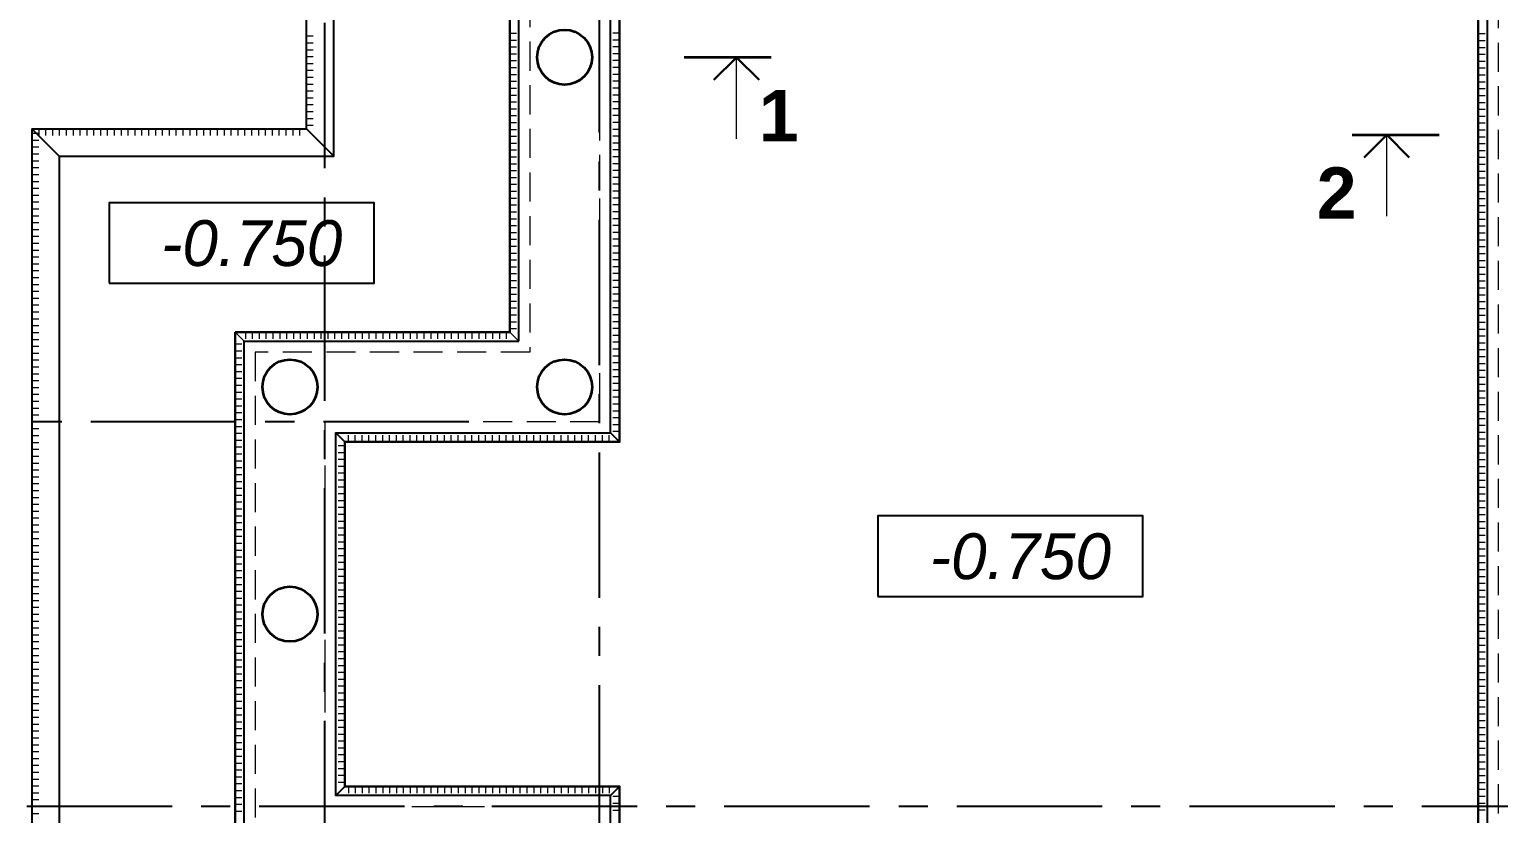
# Model space of a CAD drawing. Extents: x -12289450 to -10763036, y -7834513 to -6150123.
# Drawn here: x -11262094 to -11254070, y -7816820 to -7812539 of the extents above; entities that cross this region are included whole.
import ezdxf

# ---------------------------------------------------------------- set-up
doc = ezdxf.new("R2010")
doc.units = 0
doc.header["$LTSCALE"] = 25
doc.linetypes.add('CENTER', pattern=[50.8, 31.75, -6.35, 6.35, -6.35])
doc.linetypes.add('HIDDEN', pattern=[9.525, 6.35, -3.175])
for name, color, linetype in [('001-ПЕРЕГОРОДКИ', 5, 'Continuous'), ('014-ОСИ', 251, 'CENTER'), ('Annotation - Text', 7, 'Continuous')]:
    doc.layers.add(name, color=color, linetype=linetype)
for name, color, linetype, lineweight in [('Земля', 7, 'Continuous', 15), ('СТЕНЫ', 5, 'Continuous', 40), ('ФУНДАМЕНТ', 5, 'Continuous', 30)]:
    doc.layers.add(name, color=color, linetype=linetype, lineweight=lineweight)
doc.styles.get("Standard").update_dxf_attribs({"font": 'arial.ttf'})
doc.styles.add('СГЕНЕРИР_СТИЛЬ_1', font='arialbd.ttf')
doc.styles.add('Текстер', font='ariali.ttf')

# ---------------------------------------------------------------- blocks, each defined once
blk = doc.blocks.new('Уровень')
at = {"color": 213, "linetype": 'ByBlock'}
blk.add_lwpolyline([(0, 0), (1543.7, 0), (1543.7, 468.7), (0, 468.7)], close=True, dxfattribs=at)
at = {"flags": 4}
blk.add_attdef('+-0.000', (69.7, 107.1), '', height=250, dxfattribs=at)

msp = doc.modelspace()

# ---------------------------------------------------------------- linework, layer by layer
at = {"layer": '001-ПЕРЕГОРОДКИ', "lineweight": 35, "ltscale": 100}
for points in [[(-11258043.4, -7812692), (-11258518.1, -7812692)], [(-11254869.7, -7813114.7), (-11254395, -7813114.7)]]:
    msp.add_lwpolyline(points, dxfattribs=at)
at = {"layer": '001-ПЕРЕГОРОДКИ', "lineweight": 18, "ltscale": 100}
for points in [[(-11258232.4, -7813135.8), (-11258232.4, -7812692)], [(-11258232.4, -7813135.8), (-11258232.4, -7812692)], [(-11254680.7, -7813558.5), (-11254680.7, -7813114.7)], [(-11254680.7, -7813558.5), (-11254680.7, -7813114.7)]]:
    msp.add_lwpolyline(points, dxfattribs=at)
at = {"layer": '014-ОСИ'}
for points in [[(-11260480.9, -7822187.4), (-11260480.9, -7808273)], [(-11258980.9, -7821991.7), (-11258980.9, -7808273)], [(-11259694.3, -7814681.1), (-11263878.5, -7814681.1)], [(-11248614.8, -7816781.1), (-11263878.5, -7816781.1)]]:
    msp.add_lwpolyline(points, dxfattribs=at)
at = {"layer": 'Земля', "linetype": 'Continuous', "lineweight": 5, "ltscale": 3}
for p, q in [((-11260580.9, -7809481.1), (-11260580.9, -7813081.1)), ((-11259470.9, -7810591.1), (-11259470.9, -7814191.1)), ((-11258870.9, -7811191.1), (-11258870.9, -7814791.1)), ((-11254180.9, -7821471.1), (-11254180.9, -7811191.1)), ((-11260580.9, -7812574.9), (-11260543.4, -7812574.9)), ((-11259470.9, -7812559.9), (-11259433.4, -7812559.9)), ((-11258870.9, -7812559.9), (-11258908.4, -7812559.9)), ((-11254180.9, -7812562.4), (-11254143.4, -7812562.4)), ((-11260580.9, -7812612.4), (-11260543.4, -7812612.4)), ((-11260580.9, -7812649.9), (-11260543.4, -7812649.9)), ((-11259470.9, -7812597.4), (-11259433.4, -7812597.4)), ((-11259470.9, -7812634.9), (-11259433.4, -7812634.9)), ((-11258870.9, -7812597.4), (-11258908.4, -7812597.4)), ((-11258870.9, -7812634.9), (-11258908.4, -7812634.9)), ((-11254180.9, -7812599.9), (-11254143.4, -7812599.9)), ((-11254180.9, -7812637.4), (-11254143.4, -7812637.4)), ((-11260580.9, -7812687.4), (-11260543.4, -7812687.4)), ((-11260580.9, -7812724.9), (-11260543.4, -7812724.9)), ((-11259470.9, -7812672.4), (-11259433.4, -7812672.4)), ((-11259470.9, -7812709.9), (-11259433.4, -7812709.9)), ((-11258870.9, -7812672.4), (-11258908.4, -7812672.4)), ((-11258870.9, -7812709.9), (-11258908.4, -7812709.9)), ((-11254180.9, -7812674.9), (-11254143.4, -7812674.9)), ((-11254180.9, -7812712.4), (-11254143.4, -7812712.4)), ((-11260580.9, -7812762.4), (-11260543.4, -7812762.4)), ((-11260580.9, -7812799.9), (-11260543.4, -7812799.9)), ((-11259470.9, -7812747.4), (-11259433.4, -7812747.4)), ((-11259470.9, -7812784.9), (-11259433.4, -7812784.9)), ((-11258870.9, -7812747.4), (-11258908.4, -7812747.4)), ((-11258870.9, -7812784.9), (-11258908.4, -7812784.9)), ((-11254180.9, -7812749.9), (-11254143.4, -7812749.9)), ((-11254180.9, -7812787.4), (-11254143.4, -7812787.4)), ((-11260580.9, -7812837.4), (-11260543.4, -7812837.4)), ((-11260580.9, -7812874.9), (-11260543.4, -7812874.9)), ((-11259470.9, -7812822.4), (-11259433.4, -7812822.4)), ((-11259470.9, -7812859.9), (-11259433.4, -7812859.9)), ((-11259470.9, -7812897.4), (-11259433.4, -7812897.4)), ((-11258870.9, -7812822.4), (-11258908.4, -7812822.4)), ((-11258870.9, -7812859.9), (-11258908.4, -7812859.9)), ((-11258870.9, -7812897.4), (-11258908.4, -7812897.4)), ((-11254180.9, -7812824.9), (-11254143.4, -7812824.9)), ((-11254180.9, -7812862.4), (-11254143.4, -7812862.4)), ((-11260580.9, -7812912.4), (-11260543.4, -7812912.4)), ((-11260580.9, -7812949.9), (-11260543.4, -7812949.9)), ((-11259470.9, -7812934.9), (-11259433.4, -7812934.9)), ((-11259470.9, -7812972.4), (-11259433.4, -7812972.4)), ((-11258870.9, -7812934.9), (-11258908.4, -7812934.9)), ((-11258870.9, -7812972.4), (-11258908.4, -7812972.4)), ((-11254180.9, -7812899.9), (-11254143.4, -7812899.9)), ((-11254180.9, -7812937.4), (-11254143.4, -7812937.4)), ((-11254180.9, -7812974.9), (-11254143.4, -7812974.9)), ((-11260580.9, -7812987.4), (-11260543.4, -7812987.4)), ((-11260580.9, -7813024.9), (-11260543.4, -7813024.9)), ((-11259470.9, -7813009.9), (-11259433.4, -7813009.9)), ((-11259470.9, -7813047.4), (-11259433.4, -7813047.4)), ((-11258870.9, -7813009.9), (-11258908.4, -7813009.9)), ((-11258870.9, -7813047.4), (-11258908.4, -7813047.4)), ((-11254180.9, -7813012.4), (-11254143.4, -7813012.4)), ((-11254180.9, -7813049.9), (-11254143.4, -7813049.9)), ((-11262080.9, -7813081.1), (-11262080.9, -7823181.1)), ((-11260580.9, -7813081.1), (-11262080.9, -7813081.1)), ((-11262080.9, -7813106.1), (-11262043.4, -7813106.1)), ((-11262043.4, -7813081.1), (-11262043.4, -7813118.6)), ((-11262005.9, -7813081.1), (-11262005.9, -7813118.6)), ((-11261968.4, -7813081.1), (-11261968.4, -7813118.6)), ((-11261930.9, -7813081.1), (-11261930.9, -7813118.6)), ((-11261893.4, -7813081.1), (-11261893.4, -7813118.6)), ((-11261855.9, -7813081.1), (-11261855.9, -7813118.6)), ((-11261818.4, -7813081.1), (-11261818.4, -7813118.6)), ((-11261780.9, -7813081.1), (-11261780.9, -7813118.6)), ((-11261743.4, -7813081.1), (-11261743.4, -7813118.6)), ((-11261705.9, -7813081.1), (-11261705.9, -7813118.6)), ((-11261668.4, -7813081.1), (-11261668.4, -7813118.6)), ((-11261630.9, -7813081.1), (-11261630.9, -7813118.6)), ((-11261593.4, -7813081.1), (-11261593.4, -7813118.6)), ((-11261555.9, -7813081.1), (-11261555.9, -7813118.6)), ((-11261518.4, -7813081.1), (-11261518.4, -7813118.6)), ((-11261480.9, -7813081.1), (-11261480.9, -7813118.6)), ((-11261443.4, -7813081.1), (-11261443.4, -7813118.6)), ((-11261405.9, -7813081.1), (-11261405.9, -7813118.6)), ((-11261368.4, -7813081.1), (-11261368.4, -7813118.6)), ((-11261330.9, -7813081.1), (-11261330.9, -7813118.6)), ((-11261293.4, -7813081.1), (-11261293.4, -7813118.6)), ((-11261255.9, -7813081.1), (-11261255.9, -7813118.6)), ((-11261218.4, -7813081.1), (-11261218.4, -7813118.6)), ((-11261180.9, -7813081.1), (-11261180.9, -7813118.6)), ((-11261143.4, -7813081.1), (-11261143.4, -7813118.6)), ((-11261105.9, -7813081.1), (-11261105.9, -7813118.6)), ((-11261068.4, -7813081.1), (-11261068.4, -7813118.6)), ((-11261030.9, -7813081.1), (-11261030.9, -7813118.6)), ((-11260993.4, -7813081.1), (-11260993.4, -7813118.6)), ((-11260955.9, -7813081.1), (-11260955.9, -7813118.6)), ((-11260918.4, -7813081.1), (-11260918.4, -7813118.6)), ((-11260880.9, -7813081.1), (-11260880.9, -7813118.6)), ((-11260843.4, -7813081.1), (-11260843.4, -7813118.6)), ((-11260805.9, -7813081.1), (-11260805.9, -7813118.6)), ((-11260768.4, -7813081.1), (-11260768.4, -7813118.6)), ((-11260730.9, -7813081.1), (-11260730.9, -7813118.6)), ((-11260693.4, -7813081.1), (-11260693.4, -7813118.6)), ((-11260655.9, -7813081.1), (-11260655.9, -7813118.6)), ((-11260618.4, -7813081.1), (-11260618.4, -7813118.6)), ((-11260580.9, -7813062.4), (-11260543.4, -7813062.4)), ((-11259470.9, -7813084.9), (-11259433.4, -7813084.9)), ((-11259470.9, -7813122.4), (-11259433.4, -7813122.4)), ((-11258870.9, -7813084.9), (-11258908.4, -7813084.9)), ((-11258870.9, -7813122.4), (-11258908.4, -7813122.4)), ((-11254180.9, -7813087.4), (-11254143.4, -7813087.4)), ((-11254180.9, -7813124.9), (-11254143.4, -7813124.9)), ((-11262080.9, -7813143.6), (-11262043.4, -7813143.6)), ((-11262080.9, -7813181.1), (-11262043.4, -7813181.1)), ((-11262080.9, -7813218.6), (-11262043.4, -7813218.6)), ((-11259470.9, -7813159.9), (-11259433.4, -7813159.9)), ((-11259470.9, -7813197.4), (-11259433.4, -7813197.4)), ((-11258870.9, -7813159.9), (-11258908.4, -7813159.9)), ((-11258870.9, -7813197.4), (-11258908.4, -7813197.4)), ((-11254180.9, -7813162.4), (-11254143.4, -7813162.4)), ((-11254180.9, -7813199.9), (-11254143.4, -7813199.9)), ((-11262080.9, -7813256.1), (-11262043.4, -7813256.1)), ((-11262080.9, -7813293.6), (-11262043.4, -7813293.6)), ((-11259470.9, -7813234.9), (-11259433.4, -7813234.9)), ((-11259470.9, -7813272.4), (-11259433.4, -7813272.4)), ((-11258870.9, -7813234.9), (-11258908.4, -7813234.9)), ((-11258870.9, -7813272.4), (-11258908.4, -7813272.4)), ((-11254180.9, -7813237.4), (-11254143.4, -7813237.4)), ((-11254180.9, -7813274.9), (-11254143.4, -7813274.9)), ((-11262080.9, -7813331.1), (-11262043.4, -7813331.1)), ((-11262080.9, -7813368.6), (-11262043.4, -7813368.6)), ((-11259470.9, -7813309.9), (-11259433.4, -7813309.9)), ((-11259470.9, -7813347.4), (-11259433.4, -7813347.4)), ((-11258870.9, -7813309.9), (-11258908.4, -7813309.9)), ((-11258870.9, -7813347.4), (-11258908.4, -7813347.4)), ((-11254180.9, -7813312.4), (-11254143.4, -7813312.4)), ((-11254180.9, -7813349.9), (-11254143.4, -7813349.9)), ((-11262080.9, -7813406.1), (-11262043.4, -7813406.1)), ((-11262080.9, -7813443.6), (-11262043.4, -7813443.6)), ((-11259470.9, -7813384.9), (-11259433.4, -7813384.9)), ((-11259470.9, -7813422.4), (-11259433.4, -7813422.4)), ((-11259470.9, -7813459.9), (-11259433.4, -7813459.9)), ((-11258870.9, -7813384.9), (-11258908.4, -7813384.9)), ((-11258870.9, -7813422.4), (-11258908.4, -7813422.4)), ((-11258870.9, -7813459.9), (-11258908.4, -7813459.9)), ((-11254180.9, -7813387.4), (-11254143.4, -7813387.4)), ((-11254180.9, -7813424.9), (-11254143.4, -7813424.9)), ((-11262080.9, -7813481.1), (-11262043.4, -7813481.1)), ((-11262080.9, -7813518.6), (-11262043.4, -7813518.6)), ((-11259470.9, -7813497.4), (-11259433.4, -7813497.4)), ((-11259470.9, -7813534.9), (-11259433.4, -7813534.9)), ((-11258870.9, -7813497.4), (-11258908.4, -7813497.4)), ((-11258870.9, -7813534.9), (-11258908.4, -7813534.9)), ((-11254180.9, -7813462.4), (-11254143.4, -7813462.4)), ((-11254180.9, -7813499.9), (-11254143.4, -7813499.9)), ((-11254180.9, -7813537.4), (-11254143.4, -7813537.4)), ((-11262080.9, -7813556.1), (-11262043.4, -7813556.1)), ((-11262080.9, -7813593.6), (-11262043.4, -7813593.6)), ((-11259470.9, -7813572.4), (-11259433.4, -7813572.4)), ((-11259470.9, -7813609.9), (-11259433.4, -7813609.9)), ((-11258870.9, -7813572.4), (-11258908.4, -7813572.4)), ((-11258870.9, -7813609.9), (-11258908.4, -7813609.9)), ((-11254180.9, -7813574.9), (-11254143.4, -7813574.9)), ((-11254180.9, -7813612.4), (-11254143.4, -7813612.4)), ((-11262080.9, -7813631.1), (-11262043.4, -7813631.1)), ((-11262080.9, -7813668.6), (-11262043.4, -7813668.6)), ((-11259470.9, -7813647.4), (-11259433.4, -7813647.4)), ((-11259470.9, -7813684.9), (-11259433.4, -7813684.9)), ((-11258870.9, -7813647.4), (-11258908.4, -7813647.4)), ((-11258870.9, -7813684.9), (-11258908.4, -7813684.9)), ((-11254180.9, -7813649.9), (-11254143.4, -7813649.9)), ((-11254180.9, -7813687.4), (-11254143.4, -7813687.4)), ((-11262080.9, -7813706.1), (-11262043.4, -7813706.1)), ((-11262080.9, -7813743.6), (-11262043.4, -7813743.6)), ((-11259470.9, -7813722.4), (-11259433.4, -7813722.4)), ((-11259470.9, -7813759.9), (-11259433.4, -7813759.9)), ((-11258870.9, -7813722.4), (-11258908.4, -7813722.4)), ((-11258870.9, -7813759.9), (-11258908.4, -7813759.9)), ((-11254180.9, -7813724.9), (-11254143.4, -7813724.9)), ((-11254180.9, -7813762.4), (-11254143.4, -7813762.4)), ((-11262080.9, -7813781.1), (-11262043.4, -7813781.1)), ((-11262080.9, -7813818.6), (-11262043.4, -7813818.6)), ((-11262080.9, -7813856.1), (-11262043.4, -7813856.1)), ((-11259470.9, -7813797.4), (-11259433.4, -7813797.4)), ((-11259470.9, -7813834.9), (-11259433.4, -7813834.9)), ((-11258870.9, -7813797.4), (-11258908.4, -7813797.4)), ((-11258870.9, -7813834.9), (-11258908.4, -7813834.9)), ((-11254180.9, -7813799.9), (-11254143.4, -7813799.9)), ((-11254180.9, -7813837.4), (-11254143.4, -7813837.4)), ((-11262080.9, -7813893.6), (-11262043.4, -7813893.6)), ((-11262080.9, -7813931.1), (-11262043.4, -7813931.1)), ((-11259470.9, -7813872.4), (-11259433.4, -7813872.4)), ((-11259470.9, -7813909.9), (-11259433.4, -7813909.9)), ((-11258870.9, -7813872.4), (-11258908.4, -7813872.4)), ((-11258870.9, -7813909.9), (-11258908.4, -7813909.9)), ((-11254180.9, -7813874.9), (-11254143.4, -7813874.9)), ((-11254180.9, -7813912.4), (-11254143.4, -7813912.4)), ((-11262080.9, -7813968.6), (-11262043.4, -7813968.6)), ((-11262080.9, -7814006.1), (-11262043.4, -7814006.1)), ((-11259470.9, -7813947.4), (-11259433.4, -7813947.4)), ((-11259470.9, -7813984.9), (-11259433.4, -7813984.9)), ((-11258870.9, -7813947.4), (-11258908.4, -7813947.4)), ((-11258870.9, -7813984.9), (-11258908.4, -7813984.9)), ((-11254180.9, -7813949.9), (-11254143.4, -7813949.9)), ((-11254180.9, -7813987.4), (-11254143.4, -7813987.4)), ((-11262080.9, -7814043.6), (-11262043.4, -7814043.6)), ((-11262080.9, -7814081.1), (-11262043.4, -7814081.1)), ((-11259470.9, -7814022.4), (-11259433.4, -7814022.4)), ((-11259470.9, -7814059.9), (-11259433.4, -7814059.9)), ((-11259470.9, -7814097.4), (-11259433.4, -7814097.4)), ((-11258870.9, -7814022.4), (-11258908.4, -7814022.4)), ((-11258870.9, -7814059.9), (-11258908.4, -7814059.9)), ((-11258870.9, -7814097.4), (-11258908.4, -7814097.4)), ((-11254180.9, -7814024.9), (-11254143.4, -7814024.9)), ((-11254180.9, -7814062.4), (-11254143.4, -7814062.4)), ((-11254180.9, -7814099.9), (-11254143.4, -7814099.9)), ((-11262080.9, -7814118.6), (-11262043.4, -7814118.6)), ((-11262080.9, -7814156.1), (-11262043.4, -7814156.1)), ((-11259470.9, -7814134.9), (-11259433.4, -7814134.9)), ((-11259470.9, -7814172.4), (-11259433.4, -7814172.4)), ((-11258870.9, -7814134.9), (-11258908.4, -7814134.9)), ((-11258870.9, -7814172.4), (-11258908.4, -7814172.4)), ((-11254180.9, -7814137.4), (-11254143.4, -7814137.4)), ((-11254180.9, -7814174.9), (-11254143.4, -7814174.9)), ((-11262080.9, -7814193.6), (-11262043.4, -7814193.6)), ((-11262080.9, -7814231.1), (-11262043.4, -7814231.1)), ((-11259470.9, -7814191.1), (-11260970.9, -7814191.1)), ((-11260970.9, -7814191.1), (-11260970.9, -7816983.7)), ((-11260970.9, -7814256.2), (-11260933.4, -7814256.2)), ((-11260914.6, -7814191.1), (-11260914.6, -7814228.6)), ((-11260877.1, -7814191.1), (-11260877.1, -7814228.6)), ((-11260839.6, -7814191.1), (-11260839.6, -7814228.6)), ((-11260802.1, -7814191.1), (-11260802.1, -7814228.6)), ((-11260764.6, -7814191.1), (-11260764.6, -7814228.6)), ((-11260727.1, -7814191.1), (-11260727.1, -7814228.6)), ((-11260689.6, -7814191.1), (-11260689.6, -7814228.6)), ((-11260652.1, -7814191.1), (-11260652.1, -7814228.6)), ((-11260614.6, -7814191.1), (-11260614.6, -7814228.6)), ((-11260577.1, -7814191.1), (-11260577.1, -7814228.6)), ((-11260539.6, -7814191.1), (-11260539.6, -7814228.6)), ((-11260502.1, -7814191.1), (-11260502.1, -7814228.6)), ((-11260464.6, -7814191.1), (-11260464.6, -7814228.6)), ((-11260427.1, -7814191.1), (-11260427.1, -7814228.6)), ((-11260389.6, -7814191.1), (-11260389.6, -7814228.6)), ((-11260352.1, -7814191.1), (-11260352.1, -7814228.6)), ((-11260314.6, -7814191.1), (-11260314.6, -7814228.6)), ((-11260277.1, -7814191.1), (-11260277.1, -7814228.6)), ((-11260239.6, -7814191.1), (-11260239.6, -7814228.6)), ((-11260202.1, -7814191.1), (-11260202.1, -7814228.6)), ((-11260164.6, -7814191.1), (-11260164.6, -7814228.6)), ((-11260127.1, -7814191.1), (-11260127.1, -7814228.6)), ((-11260089.6, -7814191.1), (-11260089.6, -7814228.6)), ((-11260052.1, -7814191.1), (-11260052.1, -7814228.6)), ((-11260014.6, -7814191.1), (-11260014.6, -7814228.6)), ((-11259977.1, -7814191.1), (-11259977.1, -7814228.6)), ((-11259939.6, -7814191.1), (-11259939.6, -7814228.6)), ((-11259902.1, -7814191.1), (-11259902.1, -7814228.6)), ((-11259864.6, -7814191.1), (-11259864.6, -7814228.6)), ((-11259827.1, -7814191.1), (-11259827.1, -7814228.6)), ((-11259789.6, -7814191.1), (-11259789.6, -7814228.6)), ((-11259752.1, -7814191.1), (-11259752.1, -7814228.6)), ((-11259714.6, -7814191.1), (-11259714.6, -7814228.6)), ((-11259677.1, -7814191.1), (-11259677.1, -7814228.6)), ((-11259639.6, -7814191.1), (-11259639.6, -7814228.6)), ((-11259602.1, -7814191.1), (-11259602.1, -7814228.6)), ((-11259564.6, -7814191.1), (-11259564.6, -7814228.6)), ((-11259527.1, -7814191.1), (-11259527.1, -7814228.6)), ((-11259489.6, -7814191.1), (-11259489.6, -7814228.6)), ((-11258870.9, -7814209.9), (-11258908.4, -7814209.9)), ((-11258870.9, -7814247.4), (-11258908.4, -7814247.4)), ((-11254180.9, -7814212.4), (-11254143.4, -7814212.4)), ((-11254180.9, -7814249.9), (-11254143.4, -7814249.9)), ((-11262080.9, -7814268.6), (-11262043.4, -7814268.6)), ((-11262080.9, -7814306.1), (-11262043.4, -7814306.1)), ((-11260970.9, -7814293.7), (-11260933.4, -7814293.7)), ((-11260970.9, -7814331.2), (-11260933.4, -7814331.2)), ((-11258870.9, -7814284.9), (-11258908.4, -7814284.9)), ((-11258870.9, -7814322.4), (-11258908.4, -7814322.4)), ((-11254180.9, -7814287.4), (-11254143.4, -7814287.4)), ((-11254180.9, -7814324.9), (-11254143.4, -7814324.9)), ((-11262080.9, -7814343.6), (-11262043.4, -7814343.6)), ((-11262080.9, -7814381.1), (-11262043.4, -7814381.1)), ((-11262080.9, -7814418.6), (-11262043.4, -7814418.6)), ((-11260970.9, -7814368.7), (-11260933.4, -7814368.7)), ((-11260970.9, -7814406.2), (-11260933.4, -7814406.2)), ((-11258870.9, -7814359.9), (-11258908.4, -7814359.9)), ((-11258870.9, -7814397.4), (-11258908.4, -7814397.4)), ((-11254180.9, -7814362.4), (-11254143.4, -7814362.4)), ((-11254180.9, -7814399.9), (-11254143.4, -7814399.9)), ((-11262080.9, -7814456.1), (-11262043.4, -7814456.1)), ((-11262080.9, -7814493.6), (-11262043.4, -7814493.6)), ((-11260970.9, -7814443.7), (-11260933.4, -7814443.7)), ((-11260970.9, -7814481.2), (-11260933.4, -7814481.2)), ((-11258870.9, -7814434.9), (-11258908.4, -7814434.9)), ((-11258870.9, -7814472.4), (-11258908.4, -7814472.4)), ((-11254180.9, -7814437.4), (-11254143.4, -7814437.4)), ((-11254180.9, -7814474.9), (-11254143.4, -7814474.9)), ((-11262080.9, -7814531.1), (-11262043.4, -7814531.1)), ((-11262080.9, -7814568.6), (-11262043.4, -7814568.6)), ((-11260970.9, -7814518.7), (-11260933.4, -7814518.7)), ((-11260970.9, -7814556.2), (-11260933.4, -7814556.2)), ((-11258870.9, -7814509.9), (-11258908.4, -7814509.9)), ((-11258870.9, -7814547.4), (-11258908.4, -7814547.4)), ((-11254180.9, -7814512.4), (-11254143.4, -7814512.4)), ((-11254180.9, -7814549.9), (-11254143.4, -7814549.9)), ((-11262080.9, -7814606.1), (-11262043.4, -7814606.1)), ((-11262080.9, -7814643.6), (-11262043.4, -7814643.6)), ((-11260970.9, -7814593.7), (-11260933.4, -7814593.7)), ((-11260970.9, -7814631.2), (-11260933.4, -7814631.2)), ((-11258870.9, -7814584.9), (-11258908.4, -7814584.9)), ((-11258870.9, -7814622.4), (-11258908.4, -7814622.4)), ((-11258870.9, -7814659.9), (-11258908.4, -7814659.9)), ((-11254180.9, -7814587.4), (-11254143.4, -7814587.4)), ((-11254180.9, -7814624.9), (-11254143.4, -7814624.9)), ((-11254180.9, -7814662.4), (-11254143.4, -7814662.4)), ((-11262080.9, -7814681.1), (-11262043.4, -7814681.1)), ((-11262080.9, -7814718.6), (-11262043.4, -7814718.6)), ((-11260970.9, -7814668.7), (-11260933.4, -7814668.7)), ((-11260970.9, -7814706.2), (-11260933.4, -7814706.2)), ((-11260970.9, -7814743.7), (-11260933.4, -7814743.7)), ((-11258870.9, -7814697.4), (-11258908.4, -7814697.4)), ((-11258870.9, -7814734.9), (-11258908.4, -7814734.9)), ((-11254180.9, -7814699.9), (-11254143.4, -7814699.9)), ((-11254180.9, -7814737.4), (-11254143.4, -7814737.4)), ((-11262080.9, -7814756.1), (-11262043.4, -7814756.1)), ((-11262080.9, -7814793.6), (-11262043.4, -7814793.6)), ((-11260970.9, -7814781.2), (-11260933.4, -7814781.2)), ((-11260970.9, -7814818.7), (-11260933.4, -7814818.7)), ((-11260370.9, -7814812.4), (-11260408.4, -7814812.4)), ((-11258870.9, -7814791.1), (-11260370.9, -7814791.1)), ((-11260370.9, -7814791.1), (-11260370.9, -7816671.1)), ((-11260352.1, -7814791.1), (-11260352.1, -7814753.6)), ((-11260314.6, -7814791.1), (-11260314.6, -7814753.6)), ((-11260277.1, -7814791.1), (-11260277.1, -7814753.6)), ((-11260239.6, -7814791.1), (-11260239.6, -7814753.6)), ((-11260202.1, -7814791.1), (-11260202.1, -7814753.6)), ((-11260164.6, -7814791.1), (-11260164.6, -7814753.6)), ((-11260127.1, -7814791.1), (-11260127.1, -7814753.6)), ((-11260089.6, -7814791.1), (-11260089.6, -7814753.6)), ((-11260052.1, -7814791.1), (-11260052.1, -7814753.6)), ((-11260014.6, -7814791.1), (-11260014.6, -7814753.6)), ((-11259977.1, -7814791.1), (-11259977.1, -7814753.6)), ((-11259939.6, -7814791.1), (-11259939.6, -7814753.6)), ((-11259902.1, -7814791.1), (-11259902.1, -7814753.6)), ((-11259864.6, -7814791.1), (-11259864.6, -7814753.6)), ((-11259827.1, -7814791.1), (-11259827.1, -7814753.6)), ((-11259789.6, -7814791.1), (-11259789.6, -7814753.6)), ((-11259752.1, -7814791.1), (-11259752.1, -7814753.6)), ((-11259714.6, -7814791.1), (-11259714.6, -7814753.6)), ((-11259677.1, -7814791.1), (-11259677.1, -7814753.6)), ((-11259639.6, -7814791.1), (-11259639.6, -7814753.6)), ((-11259602.1, -7814791.1), (-11259602.1, -7814753.6)), ((-11259564.6, -7814791.1), (-11259564.6, -7814753.6)), ((-11259527.1, -7814791.1), (-11259527.1, -7814753.6)), ((-11259489.6, -7814791.1), (-11259489.6, -7814753.6)), ((-11259452.1, -7814791.1), (-11259452.1, -7814753.6)), ((-11259414.6, -7814791.1), (-11259414.6, -7814753.6)), ((-11259377.1, -7814791.1), (-11259377.1, -7814753.6)), ((-11259339.6, -7814791.1), (-11259339.6, -7814753.6)), ((-11259302.1, -7814791.1), (-11259302.1, -7814753.6)), ((-11259264.6, -7814791.1), (-11259264.6, -7814753.6)), ((-11259227.1, -7814791.1), (-11259227.1, -7814753.6)), ((-11259189.6, -7814791.1), (-11259189.6, -7814753.6)), ((-11259152.1, -7814791.1), (-11259152.1, -7814753.6)), ((-11259114.6, -7814791.1), (-11259114.6, -7814753.6)), ((-11259077.1, -7814791.1), (-11259077.1, -7814753.6)), ((-11259039.6, -7814791.1), (-11259039.6, -7814753.6)), ((-11259002.1, -7814791.1), (-11259002.1, -7814753.6)), ((-11258964.6, -7814791.1), (-11258964.6, -7814753.6)), ((-11258927.1, -7814791.1), (-11258927.1, -7814753.6)), ((-11254180.9, -7814774.9), (-11254143.4, -7814774.9)), ((-11254180.9, -7814812.4), (-11254143.4, -7814812.4)), ((-11262080.9, -7814831.1), (-11262043.4, -7814831.1)), ((-11262080.9, -7814868.6), (-11262043.4, -7814868.6)), ((-11260970.9, -7814856.2), (-11260933.4, -7814856.2)), ((-11260970.9, -7814893.7), (-11260933.4, -7814893.7)), ((-11260370.9, -7814849.9), (-11260408.4, -7814849.9)), ((-11260370.9, -7814887.4), (-11260408.4, -7814887.4)), ((-11254180.9, -7814849.9), (-11254143.4, -7814849.9)), ((-11254180.9, -7814887.4), (-11254143.4, -7814887.4)), ((-11262080.9, -7814906.1), (-11262043.4, -7814906.1)), ((-11262080.9, -7814943.6), (-11262043.4, -7814943.6)), ((-11262080.9, -7814981.1), (-11262043.4, -7814981.1)), ((-11260970.9, -7814931.2), (-11260933.4, -7814931.2)), ((-11260970.9, -7814968.7), (-11260933.4, -7814968.7)), ((-11260370.9, -7814924.9), (-11260408.4, -7814924.9)), ((-11260370.9, -7814962.4), (-11260408.4, -7814962.4)), ((-11254180.9, -7814924.9), (-11254143.4, -7814924.9)), ((-11254180.9, -7814962.4), (-11254143.4, -7814962.4)), ((-11262080.9, -7815018.6), (-11262043.4, -7815018.6)), ((-11262080.9, -7815056.1), (-11262043.4, -7815056.1)), ((-11260970.9, -7815006.2), (-11260933.4, -7815006.2)), ((-11260970.9, -7815043.7), (-11260933.4, -7815043.7)), ((-11260370.9, -7814999.9), (-11260408.4, -7814999.9)), ((-11260370.9, -7815037.4), (-11260408.4, -7815037.4)), ((-11254180.9, -7814999.9), (-11254143.4, -7814999.9)), ((-11254180.9, -7815037.4), (-11254143.4, -7815037.4)), ((-11262080.9, -7815093.6), (-11262043.4, -7815093.6)), ((-11262080.9, -7815131.1), (-11262043.4, -7815131.1)), ((-11260970.9, -7815081.2), (-11260933.4, -7815081.2)), ((-11260970.9, -7815118.7), (-11260933.4, -7815118.7)), ((-11260370.9, -7815074.9), (-11260408.4, -7815074.9)), ((-11260370.9, -7815112.4), (-11260408.4, -7815112.4)), ((-11254180.9, -7815074.9), (-11254143.4, -7815074.9)), ((-11254180.9, -7815112.4), (-11254143.4, -7815112.4)), ((-11262080.9, -7815168.6), (-11262043.4, -7815168.6)), ((-11262080.9, -7815206.1), (-11262043.4, -7815206.1)), ((-11260970.9, -7815156.2), (-11260933.4, -7815156.2)), ((-11260970.9, -7815193.7), (-11260933.4, -7815193.7)), ((-11260370.9, -7815149.9), (-11260408.4, -7815149.9)), ((-11260370.9, -7815187.4), (-11260408.4, -7815187.4)), ((-11260370.9, -7815224.9), (-11260408.4, -7815224.9)), ((-11254180.9, -7815149.9), (-11254143.4, -7815149.9)), ((-11254180.9, -7815187.4), (-11254143.4, -7815187.4)), ((-11254180.9, -7815224.9), (-11254143.4, -7815224.9)), ((-11262080.9, -7815243.6), (-11262043.4, -7815243.6)), ((-11262080.9, -7815281.1), (-11262043.4, -7815281.1)), ((-11260970.9, -7815231.2), (-11260933.4, -7815231.2)), ((-11260970.9, -7815268.7), (-11260933.4, -7815268.7)), ((-11260370.9, -7815262.4), (-11260408.4, -7815262.4)), ((-11260370.9, -7815299.9), (-11260408.4, -7815299.9)), ((-11254180.9, -7815262.4), (-11254143.4, -7815262.4)), ((-11254180.9, -7815299.9), (-11254143.4, -7815299.9)), ((-11262080.9, -7815318.6), (-11262043.4, -7815318.6)), ((-11262080.9, -7815356.1), (-11262043.4, -7815356.1)), ((-11260970.9, -7815306.2), (-11260933.4, -7815306.2)), ((-11260970.9, -7815343.7), (-11260933.4, -7815343.7)), ((-11260970.9, -7815381.2), (-11260933.4, -7815381.2)), ((-11260370.9, -7815337.4), (-11260408.4, -7815337.4)), ((-11260370.9, -7815374.9), (-11260408.4, -7815374.9)), ((-11254180.9, -7815337.4), (-11254143.4, -7815337.4)), ((-11254180.9, -7815374.9), (-11254143.4, -7815374.9)), ((-11262080.9, -7815393.6), (-11262043.4, -7815393.6)), ((-11262080.9, -7815431.1), (-11262043.4, -7815431.1)), ((-11260970.9, -7815418.7), (-11260933.4, -7815418.7)), ((-11260970.9, -7815456.2), (-11260933.4, -7815456.2)), ((-11260370.9, -7815412.4), (-11260408.4, -7815412.4)), ((-11260370.9, -7815449.9), (-11260408.4, -7815449.9)), ((-11254180.9, -7815412.4), (-11254143.4, -7815412.4)), ((-11254180.9, -7815449.9), (-11254143.4, -7815449.9)), ((-11262080.9, -7815468.6), (-11262043.4, -7815468.6)), ((-11262080.9, -7815506.1), (-11262043.4, -7815506.1)), ((-11262080.9, -7815543.6), (-11262043.4, -7815543.6)), ((-11260970.9, -7815493.7), (-11260933.4, -7815493.7)), ((-11260970.9, -7815531.2), (-11260933.4, -7815531.2)), ((-11260370.9, -7815487.4), (-11260408.4, -7815487.4)), ((-11260370.9, -7815524.9), (-11260408.4, -7815524.9)), ((-11254180.9, -7815487.4), (-11254143.4, -7815487.4)), ((-11254180.9, -7815524.9), (-11254143.4, -7815524.9)), ((-11262080.9, -7815581.1), (-11262043.4, -7815581.1)), ((-11262080.9, -7815618.6), (-11262043.4, -7815618.6)), ((-11260970.9, -7815568.7), (-11260933.4, -7815568.7)), ((-11260970.9, -7815606.2), (-11260933.4, -7815606.2)), ((-11260370.9, -7815562.4), (-11260408.4, -7815562.4)), ((-11260370.9, -7815599.9), (-11260408.4, -7815599.9)), ((-11254180.9, -7815562.4), (-11254143.4, -7815562.4)), ((-11254180.9, -7815599.9), (-11254143.4, -7815599.9)), ((-11262080.9, -7815656.1), (-11262043.4, -7815656.1)), ((-11262080.9, -7815693.6), (-11262043.4, -7815693.6)), ((-11260970.9, -7815643.7), (-11260933.4, -7815643.7)), ((-11260970.9, -7815681.2), (-11260933.4, -7815681.2)), ((-11260370.9, -7815637.4), (-11260408.4, -7815637.4)), ((-11260370.9, -7815674.9), (-11260408.4, -7815674.9)), ((-11254180.9, -7815637.4), (-11254143.4, -7815637.4)), ((-11254180.9, -7815674.9), (-11254143.4, -7815674.9)), ((-11262080.9, -7815731.1), (-11262043.4, -7815731.1)), ((-11262080.9, -7815768.6), (-11262043.4, -7815768.6)), ((-11260970.9, -7815718.7), (-11260933.4, -7815718.7)), ((-11260970.9, -7815756.2), (-11260933.4, -7815756.2)), ((-11260370.9, -7815712.4), (-11260408.4, -7815712.4)), ((-11260370.9, -7815749.9), (-11260408.4, -7815749.9)), ((-11254180.9, -7815712.4), (-11254143.4, -7815712.4)), ((-11254180.9, -7815749.9), (-11254143.4, -7815749.9)), ((-11262080.9, -7815806.1), (-11262043.4, -7815806.1)), ((-11262080.9, -7815843.6), (-11262043.4, -7815843.6)), ((-11260970.9, -7815793.7), (-11260933.4, -7815793.7)), ((-11260970.9, -7815831.2), (-11260933.4, -7815831.2)), ((-11260370.9, -7815787.4), (-11260408.4, -7815787.4)), ((-11260370.9, -7815824.9), (-11260408.4, -7815824.9)), ((-11260370.9, -7815862.4), (-11260408.4, -7815862.4)), ((-11254180.9, -7815787.4), (-11254143.4, -7815787.4)), ((-11254180.9, -7815824.9), (-11254143.4, -7815824.9)), ((-11254180.9, -7815862.4), (-11254143.4, -7815862.4)), ((-11262080.9, -7815881.1), (-11262043.4, -7815881.1)), ((-11262080.9, -7815918.6), (-11262043.4, -7815918.6)), ((-11260970.9, -7815868.7), (-11260933.4, -7815868.7)), ((-11260970.9, -7815906.2), (-11260933.4, -7815906.2)), ((-11260970.9, -7815943.7), (-11260933.4, -7815943.7)), ((-11260370.9, -7815899.9), (-11260408.4, -7815899.9)), ((-11260370.9, -7815937.4), (-11260408.4, -7815937.4)), ((-11254180.9, -7815899.9), (-11254143.4, -7815899.9)), ((-11254180.9, -7815937.4), (-11254143.4, -7815937.4)), ((-11262080.9, -7815956.1), (-11262043.4, -7815956.1)), ((-11262080.9, -7815993.6), (-11262043.4, -7815993.6)), ((-11260970.9, -7815981.2), (-11260933.4, -7815981.2)), ((-11260970.9, -7816018.7), (-11260933.4, -7816018.7)), ((-11260370.9, -7815974.9), (-11260408.4, -7815974.9)), ((-11260370.9, -7816012.4), (-11260408.4, -7816012.4)), ((-11254180.9, -7815974.9), (-11254143.4, -7815974.9)), ((-11254180.9, -7816012.4), (-11254143.4, -7816012.4)), ((-11262080.9, -7816031.1), (-11262043.4, -7816031.1)), ((-11262080.9, -7816068.6), (-11262043.4, -7816068.6)), ((-11262080.9, -7816106.1), (-11262043.4, -7816106.1)), ((-11260970.9, -7816056.2), (-11260933.4, -7816056.2)), ((-11260970.9, -7816093.7), (-11260933.4, -7816093.7)), ((-11260370.9, -7816049.9), (-11260408.4, -7816049.9)), ((-11260370.9, -7816087.4), (-11260408.4, -7816087.4)), ((-11254180.9, -7816049.9), (-11254143.4, -7816049.9)), ((-11254180.9, -7816087.4), (-11254143.4, -7816087.4)), ((-11262080.9, -7816143.6), (-11262043.4, -7816143.6)), ((-11262080.9, -7816181.1), (-11262043.4, -7816181.1)), ((-11260970.9, -7816131.2), (-11260933.4, -7816131.2)), ((-11260970.9, -7816168.7), (-11260933.4, -7816168.7)), ((-11260370.9, -7816124.9), (-11260408.4, -7816124.9)), ((-11260370.9, -7816162.4), (-11260408.4, -7816162.4)), ((-11254180.9, -7816124.9), (-11254143.4, -7816124.9)), ((-11254180.9, -7816162.4), (-11254143.4, -7816162.4)), ((-11262080.9, -7816218.6), (-11262043.4, -7816218.6)), ((-11262080.9, -7816256.1), (-11262043.4, -7816256.1)), ((-11260970.9, -7816206.2), (-11260933.4, -7816206.2)), ((-11260970.9, -7816243.7), (-11260933.4, -7816243.7)), ((-11260370.9, -7816199.9), (-11260408.4, -7816199.9)), ((-11260370.9, -7816237.4), (-11260408.4, -7816237.4)), ((-11254180.9, -7816199.9), (-11254143.4, -7816199.9)), ((-11254180.9, -7816237.4), (-11254143.4, -7816237.4)), ((-11262080.9, -7816293.6), (-11262043.4, -7816293.6)), ((-11262080.9, -7816331.1), (-11262043.4, -7816331.1)), ((-11260970.9, -7816281.2), (-11260933.4, -7816281.2)), ((-11260970.9, -7816318.7), (-11260933.4, -7816318.7)), ((-11260370.9, -7816274.9), (-11260408.4, -7816274.9)), ((-11260370.9, -7816312.4), (-11260408.4, -7816312.4)), ((-11254180.9, -7816274.9), (-11254143.4, -7816274.9)), ((-11254180.9, -7816312.4), (-11254143.4, -7816312.4)), ((-11262080.9, -7816368.6), (-11262043.4, -7816368.6)), ((-11262080.9, -7816406.1), (-11262043.4, -7816406.1)), ((-11260970.9, -7816356.2), (-11260933.4, -7816356.2)), ((-11260970.9, -7816393.7), (-11260933.4, -7816393.7)), ((-11260370.9, -7816349.9), (-11260408.4, -7816349.9)), ((-11260370.9, -7816387.4), (-11260408.4, -7816387.4)), ((-11260370.9, -7816424.9), (-11260408.4, -7816424.9)), ((-11254180.9, -7816349.9), (-11254143.4, -7816349.9)), ((-11254180.9, -7816387.4), (-11254143.4, -7816387.4)), ((-11254180.9, -7816424.9), (-11254143.4, -7816424.9)), ((-11262080.9, -7816443.6), (-11262043.4, -7816443.6)), ((-11262080.9, -7816481.1), (-11262043.4, -7816481.1)), ((-11260970.9, -7816431.2), (-11260933.4, -7816431.2)), ((-11260970.9, -7816468.7), (-11260933.4, -7816468.7)), ((-11260970.9, -7816506.2), (-11260933.4, -7816506.2)), ((-11260370.9, -7816462.4), (-11260408.4, -7816462.4)), ((-11260370.9, -7816499.9), (-11260408.4, -7816499.9)), ((-11254180.9, -7816462.4), (-11254143.4, -7816462.4)), ((-11254180.9, -7816499.9), (-11254143.4, -7816499.9)), ((-11262080.9, -7816518.6), (-11262043.4, -7816518.6)), ((-11262080.9, -7816556.1), (-11262043.4, -7816556.1)), ((-11260970.9, -7816543.7), (-11260933.4, -7816543.7)), ((-11260970.9, -7816581.2), (-11260933.4, -7816581.2)), ((-11260370.9, -7816537.4), (-11260408.4, -7816537.4)), ((-11260370.9, -7816574.9), (-11260408.4, -7816574.9)), ((-11254180.9, -7816537.4), (-11254143.4, -7816537.4)), ((-11254180.9, -7816574.9), (-11254143.4, -7816574.9)), ((-11262080.9, -7816593.6), (-11262043.4, -7816593.6)), ((-11262080.9, -7816631.1), (-11262043.4, -7816631.1)), ((-11262080.9, -7816668.6), (-11262043.4, -7816668.6)), ((-11260970.9, -7816618.7), (-11260933.4, -7816618.7)), ((-11260970.9, -7816656.2), (-11260933.4, -7816656.2)), ((-11260370.9, -7816612.4), (-11260408.4, -7816612.4)), ((-11260370.9, -7816649.9), (-11260408.4, -7816649.9)), ((-11254180.9, -7816612.4), (-11254143.4, -7816612.4)), ((-11254180.9, -7816649.9), (-11254143.4, -7816649.9)), ((-11262080.9, -7816706.1), (-11262043.4, -7816706.1)), ((-11262080.9, -7816743.6), (-11262043.4, -7816743.6)), ((-11260970.9, -7816693.7), (-11260933.4, -7816693.7)), ((-11260970.9, -7816731.2), (-11260933.4, -7816731.2)), ((-11260370.9, -7816671.1), (-11258870.9, -7816671.1)), ((-11260352.1, -7816671.1), (-11260352.1, -7816708.6)), ((-11260314.6, -7816671.1), (-11260314.6, -7816708.6)), ((-11260277.1, -7816671.1), (-11260277.1, -7816708.6)), ((-11260239.6, -7816671.1), (-11260239.6, -7816708.6)), ((-11260202.1, -7816671.1), (-11260202.1, -7816708.6)), ((-11260164.6, -7816671.1), (-11260164.6, -7816708.6)), ((-11260127.1, -7816671.1), (-11260127.1, -7816708.6)), ((-11260089.6, -7816671.1), (-11260089.6, -7816708.6)), ((-11260052.1, -7816671.1), (-11260052.1, -7816708.6)), ((-11260014.6, -7816671.1), (-11260014.6, -7816708.6)), ((-11259977.1, -7816671.1), (-11259977.1, -7816708.6)), ((-11259939.6, -7816671.1), (-11259939.6, -7816708.6)), ((-11259902.1, -7816671.1), (-11259902.1, -7816708.6)), ((-11259864.6, -7816671.1), (-11259864.6, -7816708.6)), ((-11259827.1, -7816671.1), (-11259827.1, -7816708.6)), ((-11259789.6, -7816671.1), (-11259789.6, -7816708.6)), ((-11259752.1, -7816671.1), (-11259752.1, -7816708.6)), ((-11259714.6, -7816671.1), (-11259714.6, -7816708.6)), ((-11259677.1, -7816671.1), (-11259677.1, -7816708.6)), ((-11259639.6, -7816671.1), (-11259639.6, -7816708.6)), ((-11259602.1, -7816671.1), (-11259602.1, -7816708.6)), ((-11259564.6, -7816671.1), (-11259564.6, -7816708.6)), ((-11259527.1, -7816671.1), (-11259527.1, -7816708.6)), ((-11259489.6, -7816671.1), (-11259489.6, -7816708.6)), ((-11259452.1, -7816671.1), (-11259452.1, -7816708.6)), ((-11259414.6, -7816671.1), (-11259414.6, -7816708.6)), ((-11259377.1, -7816671.1), (-11259377.1, -7816708.6)), ((-11259339.6, -7816671.1), (-11259339.6, -7816708.6)), ((-11259302.1, -7816671.1), (-11259302.1, -7816708.6)), ((-11259264.6, -7816671.1), (-11259264.6, -7816708.6)), ((-11259227.1, -7816671.1), (-11259227.1, -7816708.6)), ((-11259189.6, -7816671.1), (-11259189.6, -7816708.6)), ((-11259152.1, -7816671.1), (-11259152.1, -7816708.6)), ((-11259114.6, -7816671.1), (-11259114.6, -7816708.6)), ((-11259077.1, -7816671.1), (-11259077.1, -7816708.6)), ((-11259039.6, -7816671.1), (-11259039.6, -7816708.6)), ((-11259002.1, -7816671.1), (-11259002.1, -7816708.6)), ((-11258964.6, -7816671.1), (-11258964.6, -7816708.6)), ((-11258927.1, -7816671.1), (-11258927.1, -7816708.6)), ((-11258870.9, -7816727.4), (-11258908.4, -7816727.4)), ((-11258870.9, -7816671.1), (-11258870.9, -7821471.1)), ((-11254180.9, -7816687.4), (-11254143.4, -7816687.4)), ((-11254180.9, -7816724.9), (-11254143.4, -7816724.9)), ((-11262080.9, -7816781.1), (-11262043.4, -7816781.1)), ((-11262080.9, -7816818.6), (-11262043.4, -7816818.6)), ((-11260970.9, -7816768.7), (-11260933.4, -7816768.7)), ((-11260970.9, -7816806.2), (-11260933.4, -7816806.2)), ((-11258870.9, -7816764.9), (-11258908.4, -7816764.9)), ((-11258870.9, -7816802.4), (-11258908.4, -7816802.4)), ((-11254180.9, -7816762.4), (-11254143.4, -7816762.4)), ((-11254180.9, -7816799.9), (-11254143.4, -7816799.9))]:
    msp.add_line(p, q, dxfattribs=at)
at = {"layer": 'Земля', "lineweight": 30}
for p, q in [((-11259470.9, -7814191.1), (-11259470.9, -7810591.1)), ((-11260970.9, -7816983.7), (-11260970.9, -7814191.1)), ((-11260970.9, -7814191.1), (-11259470.9, -7814191.1))]:
    msp.add_line(p, q, dxfattribs=at)
at = {"layer": 'Земля', "lineweight": 25}
for p, q in [((-11259420.9, -7814241.1), (-11259420.9, -7810641.1)), ((-11260920.9, -7816986.1), (-11260920.9, -7814241.1)), ((-11260920.9, -7814241.1), (-11259420.9, -7814241.1))]:
    msp.add_line(p, q, dxfattribs=at)
at = {"layer": 'Земля', "lineweight": 9}
for p, q in [((-11260970.9, -7814191.1), (-11260920.9, -7814241.1)), ((-11259470.9, -7814191.1), (-11259420.9, -7814241.1))]:
    msp.add_line(p, q, dxfattribs=at)
at = {"layer": 'Земля', "lineweight": 25}
for points in [[(-11262080.9, -7813081.1), (-11260580.9, -7813081.1), (-11260580.9, -7809481.1), (-11246580.9, -7809481.1), (-11246580.9, -7815941.1)], [(-11261930.9, -7813231.1), (-11261930.9, -7813231.1), (-11260430.9, -7813231.1), (-11260430.9, -7809631.1), (-11246730.9, -7809631.1), (-11246730.9, -7816091.1)], [(-11256550.9, -7821521.1), (-11258920.9, -7821521.1), (-11258920.9, -7816721.1), (-11260420.9, -7816721.1), (-11260420.9, -7814741.1), (-11258920.9, -7814741.1), (-11258920.9, -7811141.1), (-11254130.9, -7811141.1)], [(-11254130.9, -7821521.1), (-11254130.9, -7811141.1)], [(-11262080.9, -7813081.1), (-11262080.9, -7823181.1), (-11244980.9, -7823181.1)], [(-11262080.9, -7813081.1), (-11261930.9, -7813231.1)], [(-11260580.9, -7813081.1), (-11260430.9, -7813231.1)], [(-11261930.9, -7813231.1), (-11261930.9, -7823031.1), (-11245130.9, -7823031.1)], [(-11260420.9, -7814741.1), (-11260370.9, -7814791.1)], [(-11258920.9, -7814741.1), (-11258870.9, -7814791.1)], [(-11260370.9, -7816671.1), (-11260420.9, -7816721.1)], [(-11258870.9, -7816671.1), (-11258920.9, -7816721.1)]]:
    msp.add_lwpolyline(points, dxfattribs=at)
at = {"layer": 'Земля', "lineweight": 30}
msp.add_lwpolyline([(-11254180.9, -7811191.1), (-11258870.9, -7811191.1), (-11258870.9, -7814791.1), (-11260370.9, -7814791.1), (-11260370.9, -7816671.1), (-11258870.9, -7816671.1), (-11258870.9, -7821471.1), (-11256600.9, -7821471.1), (-11256600.9, -7819651.1), (-11256000.9, -7819651.1), (-11256000.9, -7821471.1), (-11254180.9, -7821471.1)], close=True, dxfattribs=at)
at = {"layer": 'Земля', "lineweight": 35}
for centre in [(-11259170.9, -7812691.1), (-11260670.9, -7814491.1), (-11259170.9, -7814491.1), (-11260670.9, -7815731.1)]:
    msp.add_circle(centre, 150, dxfattribs=at)
at = {"layer": 'СТЕНЫ', "color": 5, "lineweight": 30}
for points in [[(-11258232.4, -7812692), (-11258355.8, -7812815.4)], [(-11258232.4, -7812692), (-11258109.1, -7812815.4)], [(-11254680.7, -7813114.7), (-11254804, -7813238.1)], [(-11254680.7, -7813114.7), (-11254557.3, -7813238.1)]]:
    msp.add_lwpolyline(points, dxfattribs=at)
at = {"layer": 'ФУНДАМЕНТ', "linetype": 'HIDDEN', "lineweight": 0}
for p, q in [((-11259360.9, -7814301.1), (-11260860.9, -7814301.1)), ((-11260860.9, -7814301.1), (-11260860.9, -7817161.1)), ((-11258980.9, -7814681.1), (-11260480.9, -7814681.1)), ((-11260480.9, -7814681.1), (-11260480.9, -7816781.1)), ((-11260480.9, -7816781.1), (-11258980.9, -7816781.1))]:
    msp.add_line(p, q, dxfattribs=at)
for points in [[(-11259360.9, -7810701.1), (-11259360.9, -7814301.1)], [(-11258980.9, -7811081.1), (-11258980.9, -7814681.1)], [(-11254070.9, -7821581.1), (-11254070.9, -7811081.1)], [(-11258980.9, -7816781.1), (-11258980.9, -7821581.1)]]:
    msp.add_lwpolyline(points, dxfattribs=at)

# ---------------------------------------------------------------- block references
at = {"color": 7, "ltscale": 2}
ref = msp.add_blockref('Уровень', (-11261658.8, -7813925), dxfattribs=dict(at, xscale=0.9375, yscale=0.9375, zscale=0.9375))
ref.add_attrib('+-0.000', ' -0.750', (-11261471.8, -7813830.8), dxfattribs={"height": 250, "style": 'Текстер'})
ref = msp.add_blockref('Уровень', (-11257460.6, -7815634.4), dxfattribs=dict(at, xscale=0.9375, yscale=0.9375, zscale=0.9375))
ref.add_attrib('+-0.000', ' -0.750', (-11257273.6, -7815540.2), dxfattribs={"height": 250, "style": 'Текстер'})

# ---------------------------------------------------------------- texts
at = {"layer": 'Annotation - Text', "color": 7, "linetype": 'Continuous', "lineweight": 0, "char_height": 280, "attachment_point": 2, "style": 'СГЕНЕРИР_СТИЛЬ_1'}
for s, insert in [('1', (-11258002, -7812869.8)), ('2', (-11254954.4, -7813292.4))]:
    msp.add_mtext(s, dxfattribs=dict(at, insert=insert))

doc.saveas('drawing.dxf')
